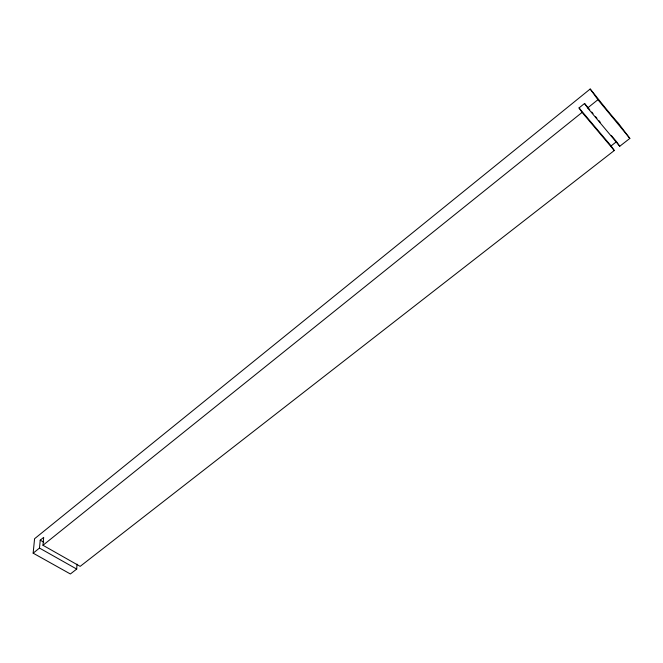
<?xml version="1.0" encoding="UTF-8"?>
<svg xmlns="http://www.w3.org/2000/svg" width="663" height="663" viewBox="0 0 663 663"><rect width="100%" height="100%" fill="white"/><g stroke="black" fill="none" stroke-linecap="round" stroke-linejoin="round"><path stroke-width="0.99" d="M33.15 553.166L39.49 548.069L40.228 540.163L43.683 537.378L42.971 545.276L80.173 566.368L614.278 150.526L582.097 112.403L579.031 107.928L584.551 103.486L587.658 107.945L619.748 146.266L629.85 138.401L617.8 122.498A29.852 0.837 51.5 0 1 594.38 94.105L590.186 89.016L34.575 538.729L33.15 553.166L70.386 573.984L76.709 569.069L76.991 564.13M42.971 545.276L582.097 112.403M587.658 107.945L597.91 99.707L590.186 89.016M614.278 150.526L611.079 145.91L616.507 141.667L611.294 135.434M39.49 548.069L76.709 569.069M40.228 540.163L43.75 542.16M579.031 107.928L611.079 145.91M584.551 103.486L589.763 109.718M591.727 112.055L593.029 113.613M595.639 116.729L596.94 118.287M598.896 120.625L600.206 122.183M597.91 99.707L629.85 138.401M616.507 141.667L619.748 146.266"/></g></svg>
